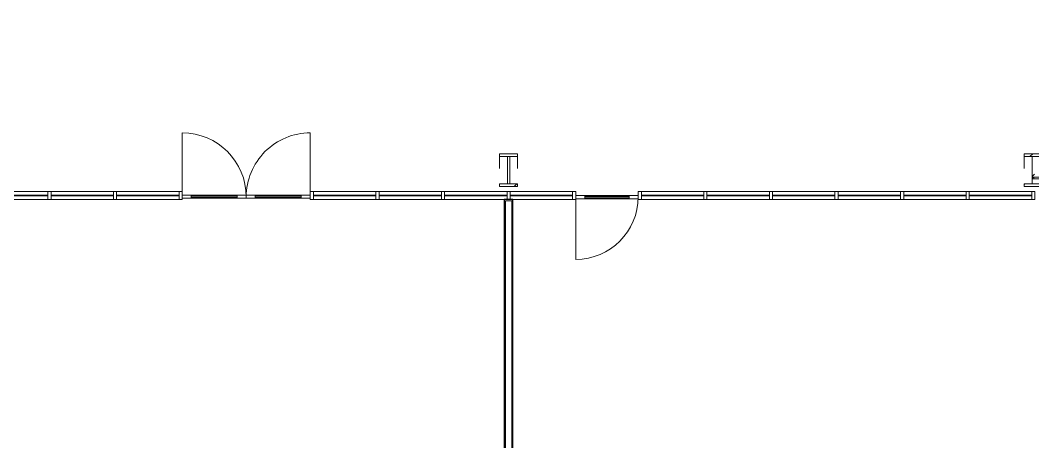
# Model space of a CAD drawing. Header units: inches. Extents: x 1 to 27263, y -26002 to 5769.
# Drawn here: x 23974 to 24533, y -22500 to -22268 of the extents above; entities that cross this region are included whole.
import ezdxf

# ---------------------------------------------------------------- set-up
doc = ezdxf.new("R2010")
doc.units = ezdxf.units.IN
doc.header["$MEASUREMENT"] = 0
for name, color, linetype, lineweight in [('A-DOOR', 31, 'Continuous', 9), ('A-GLAZ-CURT', 52, 'Continuous', 9), ('A-GLAZ-CWMG', 51, 'Continuous', 9), ('A-WALL', 113, 'Continuous', 9), ('A-WALL-PATT', 111, 'Continuous', 25), ('I-WALL', 2, 'Continuous', 9), ('S-BEAM', 12, 'Continuous', 9)]:
    doc.layers.add(name, color=color, linetype=linetype, lineweight=lineweight)
pattern_1 = [(225, (24533.39, -22360.053), (25.342707, -25.342707), []), (225, (24533.39, -22398.453), (25.342707, -25.342707), [])]
pattern_2 = [(225, (24243.89, -22360.053), (25.342707, -25.342707), []), (225, (24243.89, -22398.453), (25.342707, -25.342707), [])]
pattern_3 = [(0, (0, 0), (81.92, 20.48), [3.379, -58.061, 3.379, -58.061, -327.68]), (0, (0, 0), (81.92, 20.48), [-122.88, 3.379, -119.501, 3.379, -58.061, -143.36]), (0, (0, 0), (81.92, 20.48), [-307.2, 3.379, -37.581, 3.379, -99.021]), (120, (30.72, 10.24), (-58.6962, 60.704801), [3.379, -58.061, 3.379, -58.061, -327.68]), (120, (30.72, 10.24), (-58.6962, 60.704801), [-122.88, 3.379, -119.501, 3.379, -58.061, -143.36]), (120, (30.72, 10.24), (-58.6962, 60.704801), [-307.2, 3.379, -37.581, 3.379, -99.021]), (240, (40.96, 51.2), (-23.2238, -81.184801), [3.379, -58.061, 3.379, -58.061, -327.68]), (240, (40.96, 51.2), (-23.2238, -81.184801), [-122.88, 3.379, -119.501, 3.379, -58.061, -143.36]), (240, (40.96, 51.2), (-23.2238, -81.184801), [-307.2, 3.379, -37.581, 3.379, -99.021])]

# ---------------------------------------------------------------- blocks, each defined once
blk = doc.blocks.new('columns and girder2 - one-V27-Site Plan - Phase 1')
at = {"layer": 'S-BEAM'}
h = blk.add_hatch(dxfattribs=at)
h.set_pattern_fill('FP_20', color=256, style=0, pattern_type=2)
h.set_pattern_definition(pattern_1)
h.paths.add_polyline_path([(5, -0.5), (-5, -0.5), (-5, -2), (5, -2)], flags=0)
h.paths.add_polyline_path([(5, -17.03), (-5, -17.03), (-5, -18.55), (5, -18.55)], flags=0)
h.paths.add_polyline_path([(5, -1204.89), (-5, -1204.89), (-5, -1206.4), (5, -1206.4)], flags=0)
h.paths.add_polyline_path([(-5, -1224.25), (-5, -1225.75), (5, -1225.75), (5, -1224.25)], flags=0)
h = blk.add_hatch(dxfattribs=at)
h.set_pattern_fill('FP_20', color=256, style=0, pattern_type=2)
h.set_pattern_definition(pattern_1)
h.paths.add_polyline_path([(0.26, -2), (-0.63, -2), (-0.63, -4.72), (0.1, -4.78), (0.26, -4.87), (0.35, -5.27), (0.26, -5.57), (-0.18, -5.72), (-0.63, -5.72), (-0.63, -17.03), (0.62, -17.03), (0.62, -2)], flags=0)
h.paths.add_polyline_path([(0.62, -1206.4), (-0.63, -1206.4), (-0.6, -1215.22), (-0.3, -1215.22), (0.01, -1215.48), (0.04, -1215.87), (-0.04, -1216.07), (-0.52, -1216.21), (-0.63, -1216.22), (-0.63, -1224.25), (0.62, -1224.25), (0.62, -1210.02)], flags=0)
at = {"layer": 'S-BEAM', "lineweight": 15}
for p, q in [((5, -0.5), (-5, -0.5)), ((-5, -2), (5, -2)), ((0.62, -2), (-0.63, -2)), ((0.62, -17.03), (0.62, -2)), ((5, -2), (5, -0.5)), ((5, -17.03), (-5, -17.03)), ((-5, -18.55), (5, -18.55)), ((-0.63, -17.03), (0.62, -17.03)), ((5, -18.55), (5, -17.03))]:
    blk.add_line(p, q, dxfattribs=at)
at = {"layer": 'S-BEAM'}
blk.add_line((5, -10.42), (5, -17.03), dxfattribs=at)
blk = doc.blocks.new('columns and girder2 - one-V28-Site Plan - Phase 1')
at = {"layer": 'S-BEAM'}
h = blk.add_hatch(dxfattribs=at)
h.set_pattern_fill('FP_21', color=256, style=0, pattern_type=2)
h.set_pattern_definition(pattern_2)
h.paths.add_polyline_path([(5, -0.5), (-5, -0.5), (-5, -2), (5, -2)], flags=0)
h.paths.add_polyline_path([(5, -17.03), (-5, -17.03), (-5, -18.55), (5, -18.55)], flags=0)
h.paths.add_polyline_path([(5, -1204.89), (-5, -1204.89), (-5, -1206.4), (5, -1206.4)], flags=0)
h.paths.add_polyline_path([(-5, -1224.25), (-5, -1225.75), (5, -1225.75), (5, -1224.25)], flags=0)
h = blk.add_hatch(dxfattribs=at)
h.set_pattern_fill('FP_21', color=256, style=0, pattern_type=2)
h.set_pattern_definition(pattern_2)
h.paths.add_polyline_path([(0.62, -2), (-0.63, -2), (-0.63, -17.03), (0.62, -17.03), (0.62, -14.3)], flags=0)
h.paths.add_polyline_path([(-0.63, -1206.4), (-0.63, -1224.25), (0.62, -1224.25), (0.62, -1206.4)], flags=0)
at = {"layer": 'S-BEAM', "lineweight": 15}
for p, q in [((5, -0.5), (-5, -0.5)), ((-5, -0.5), (-5, -2)), ((-5, -2), (5, -2)), ((0.62, -2), (-0.63, -2)), ((-0.63, -2), (-0.63, -17.03)), ((0.62, -17.03), (0.62, -2)), ((5, -2), (5, -0.5)), ((5, -17.03), (-5, -17.03)), ((-5, -17.03), (-5, -18.55)), ((-5, -18.55), (5, -18.55)), ((-0.63, -17.03), (0.62, -17.03)), ((5, -18.55), (5, -17.03))]:
    blk.add_line(p, q, dxfattribs=at)
at = {"layer": 'S-BEAM'}
for p, q in [((-5, -17.03), (-5, -10.42)), ((5, -10.42), (5, -17.03))]:
    blk.add_line(p, q, dxfattribs=at)
blk = doc.blocks.new('System Panel - Interior Glazing-1220293-Site Plan - Phase 1')
at = {"layer": 'A-GLAZ-CURT'}
for p, q in [((17.21875, -0.5625), (-17.21875, -0.5625)), ((-17.21875, -0.5625), (-17.21875, -0.9375)), ((-17.21875, -0.9375), (17.21875, -0.9375)), ((17.21875, -0.9375), (17.21875, -0.5625))]:
    blk.add_line(p, q, dxfattribs=at)
blk = doc.blocks.new('Door_Single_Storefront - one-1305208-Site Plan - Phase 1')
at = {"layer": 'A-DOOR'}
for p, q in [((-17.21875, -1), (-17.21875, 0.75)), ((-17.21875, 0.75), (-12.21875, 0.75)), ((-17.21875, -34.4375), (-17.21875, 0)), ((-12.21875, 0.75), (-12.21875, -1)), ((12.21875, 0.75), (-12.21875, 0.75)), ((-12.21875, -0.5), (-12.21875, 0.25)), ((-12.21875, 0.25), (12.21875, 0.25)), ((12.21875, -1), (12.21875, 0.75)), ((12.21875, 0.75), (17.21875, 0.75)), ((12.21875, 0.25), (12.21875, -0.5)), ((17.21875, 0.75), (17.21875, -1)), ((-12.21875, -1), (-17.21875, -1)), ((12.21875, -0.5), (-12.21875, -0.5)), ((-12.21875, -1), (12.21875, -1)), ((17.21875, -1), (12.21875, -1))]:
    blk.add_line(p, q, dxfattribs=at)
blk.add_arc((-17.21875, 0), 34.4375, 270, 0, dxfattribs=at)
blk = doc.blocks.new('Door_Single_Storefront - one-1305219-Site Plan - Phase 1')
at = {"layer": 'A-DOOR'}
for p, q in [((-17.65625, -1), (-17.65625, 0.75)), ((-17.65625, 0.75), (-12.65625, 0.75)), ((-17.65625, -35.3125), (-17.65625, 0)), ((-12.65625, 0.75), (-12.65625, -1)), ((12.65625, 0.75), (-12.65625, 0.75)), ((-12.65625, -0.5), (-12.65625, 0.25)), ((-12.65625, 0.25), (12.65625, 0.25)), ((12.65625, -1), (12.65625, 0.75)), ((12.65625, 0.75), (17.65625, 0.75)), ((12.65625, 0.25), (12.65625, -0.5)), ((17.65625, 0.75), (17.65625, -1)), ((-12.65625, -1), (-17.65625, -1)), ((12.65625, -0.5), (-12.65625, -0.5)), ((-12.65625, -1), (12.65625, -1)), ((17.65625, -1), (12.65625, -1))]:
    blk.add_line(p, q, dxfattribs=at)
blk.add_arc((-17.65625, 0), 35.3125, 270, 0, dxfattribs=at)
blk = doc.blocks.new('Door_Single_Storefront - one-1305214-Site Plan - Phase 1')
at = {"layer": 'A-DOOR'}
for p, q in [((-17.65625, 35.3125), (-17.65625, 0)), ((-12.65625, 1), (-17.65625, 1)), ((-17.65625, 1), (-17.65625, -0.75)), ((-12.65625, -0.75), (-12.65625, 1)), ((-12.65625, 1), (12.65625, 1)), ((12.65625, 0.5), (-12.65625, 0.5)), ((-12.65625, 0.5), (-12.65625, -0.25)), ((17.65625, 1), (12.65625, 1)), ((12.65625, 1), (12.65625, -0.75)), ((12.65625, -0.25), (12.65625, 0.5)), ((17.65625, -0.75), (17.65625, 1)), ((-17.65625, -0.75), (-12.65625, -0.75)), ((-12.65625, -0.25), (12.65625, -0.25)), ((12.65625, -0.75), (-12.65625, -0.75)), ((12.65625, -0.75), (17.65625, -0.75))]:
    blk.add_line(p, q, dxfattribs=at)
blk.add_arc((-17.65625, 0), 35.3125, 360, 90, dxfattribs=at)
blk = doc.blocks.new('Rectangular Mullion - Interior 1_75_ x 4_5_-1179494-Site Plan - Phase 1')
at = {"layer": 'A-GLAZ-CWMG'}
for p, q in [((24570.45, -22362.3), (24604.89, -22362.3)), ((24570.45, -22366.8), (24604.89, -22366.8))]:
    blk.add_line(p, q, dxfattribs=at)
blk = doc.blocks.new('Rectangular Mullion - Interior 1_75_ x 4_5_-1305206-Site Plan - Phase 1')
at = {"layer": 'A-GLAZ-CWMG'}
for p, q in [((24317.14, -22362.3), (24351.58, -22362.3)), ((24317.14, -22366.8), (24351.58, -22366.8))]:
    blk.add_line(p, q, dxfattribs=at)
blk = doc.blocks.new('Rectangular Mullion - Interior 1_75_ x 4_5_-1305207-Site Plan - Phase 1')
at = {"layer": 'A-GLAZ-CWMG'}
for p, q in [((24244.77, -22362.3), (24279.2, -22362.3)), ((24246.27, -22366.8), (24279.2, -22366.8))]:
    blk.add_line(p, q, dxfattribs=at)
blk = doc.blocks.new('Rectangular Mullion - Interior 1_75_ x 4_5_-V64-Site Plan - Phase 1')
at = {"layer": 'A-GLAZ-CWMG'}
for p, q in [((24208.58, -22362.3), (24243.02, -22362.3)), ((24208.58, -22366.8), (24241.52, -22366.8))]:
    blk.add_line(p, q, dxfattribs=at)
blk = doc.blocks.new('Rectangular Mullion - Interior 1_75_ x 4_5_-V65-Site Plan - Phase 1')
at = {"layer": 'A-GLAZ-CWMG'}
for p, q in [((24027.64, -22362.3), (24062.08, -22362.3)), ((24027.64, -22366.8), (24062.08, -22366.8))]:
    blk.add_line(p, q, dxfattribs=at)
blk = doc.blocks.new('Rectangular Mullion - Interior 1_75_ x 4_5_-1220290-Site Plan - Phase 1')
at = {"layer": 'A-GLAZ-CWMG', "lineweight": 13}
for p, q in [((-0.875, 3), (0.875, 3)), ((-0.875, -1.5), (-0.875, 3)), ((0.875, 3), (0.875, -1.5)), ((0.875, -1.5), (-0.875, -1.5))]:
    blk.add_line(p, q, dxfattribs=at)
blk = doc.blocks.new('Round Bar - 1_-1257056-Site Plan - Phase 1')
at = {"layer": 'S-BEAM'}
for p, q in [((24678.62, -22354.33), (24533.39, -22354.33)), ((24533.39, -22355.33), (24678.62, -22355.33))]:
    blk.add_line(p, q, dxfattribs=at)
for start_param, end_param in [(0, 3.141593), (3.141593, 6.283185)]:
    blk.add_ellipse((24533.39, -22354.83), major_axis=(0, 0.5), ratio=0.73532, start_param=start_param, end_param=end_param, dxfattribs=at)

msp = doc.modelspace()

# ---------------------------------------------------------------- hatches: boundary and pattern name
at = {"layer": 'A-WALL-PATT', "lineweight": 9}
h = msp.add_hatch(dxfattribs=at)
h.set_pattern_fill('FP_9', color=256, style=0, pattern_type=2)
h.set_pattern_definition(pattern_3)
h.paths.add_polyline_path([(24241.515225, -22772.05281), (24245.640225, -22772.05281), (24245.640225, -22771.42781), (24242.140225, -22771.42781), (24242.140225, -22687.05281), (24241.515225, -22687.05281), (24241.515225, -22687.67781)], flags=0)
h.paths.add_polyline_path([(24241.515225, -22683.55281), (24242.140225, -22683.55281), (24242.140225, -22520.36531), (24241.515225, -22520.36531), (24241.515225, -22682.92781)], flags=0)
h.paths.add_polyline_path([(24242.140225, -22516.86531), (24242.140225, -22367.42781), (24245.640225, -22367.42781), (24245.640225, -22366.80281), (24241.515225, -22366.80281), (24241.515225, -22516.86531)], flags=0)
h = msp.add_hatch(dxfattribs=at)
h.set_pattern_fill('FP_9', color=256, style=0, pattern_type=2)
h.set_pattern_definition(pattern_3)
h.paths.add_polyline_path([(24245.640225, -22772.05281), (24246.265225, -22772.05281), (24246.265225, -22366.80281), (24245.640225, -22366.80281), (24245.640225, -22771.42781)], flags=0)

# ---------------------------------------------------------------- linework, layer by layer
at = {"layer": 'A-WALL'}
for p, q in [((24245.640225, -22367.42781), (24242.140225, -22367.42781)), ((24242.140225, -22367.42781), (24242.140225, -22516.86531)), ((24245.640225, -22367.42781), (24245.640225, -22771.42781))]:
    msp.add_line(p, q, dxfattribs=at)
at = {"layer": 'I-WALL', "lineweight": 25}
for p, q in [((24246.265225, -22366.80281), (24241.515225, -22366.80281)), ((24241.515225, -22366.80281), (24241.515225, -22516.24031)), ((24246.265225, -22772.05281), (24246.265225, -22366.80281))]:
    msp.add_line(p, q, dxfattribs=at)

# ---------------------------------------------------------------- block references
at = {"layer": 'A-DOOR'}
for name, p in [('Door_Single_Storefront - one-1305214-Site Plan - Phase 1', (24081.483975, -22365.30281)), ('Door_Single_Storefront - one-1305208-Site Plan - Phase 1', (24298.171475, -22365.30281))]:
    msp.add_blockref(name, p, dxfattribs=at)
at = {"layer": 'A-DOOR', "rotation": 180}
msp.add_blockref('Door_Single_Storefront - one-1305219-Site Plan - Phase 1', (24116.796475, -22365.30281), dxfattribs=at)
at = {"layer": 'A-GLAZ-CURT', "rotation": 180}
for p in [(23972.483975, -22365.30281), (24008.671475, -22365.30281), (24044.858975, -22365.30281), (24153.421475, -22365.30281), (24189.608975, -22365.30281), (24225.796475, -22365.30281), (24261.983975, -22365.30281), (24334.358975, -22365.30281), (24370.546475, -22365.30281), (24406.733975, -22365.30281), (24442.921475, -22365.30281), (24479.108975, -22365.30281), (24515.296475, -22365.30281)]:
    msp.add_blockref('System Panel - Interior Glazing-1220293-Site Plan - Phase 1', p, dxfattribs=at)
at = {"layer": 'A-GLAZ-CWMG'}
for name, p in [('Rectangular Mullion - Interior 1_75_ x 4_5_-1179494-Site Plan - Phase 1', (-615.1875, 0)), ('Rectangular Mullion - Interior 1_75_ x 4_5_-1179494-Site Plan - Phase 1', (-579, 0)), ('Rectangular Mullion - Interior 1_75_ x 4_5_-V65-Site Plan - Phase 1', (0, 0)), ('Rectangular Mullion - Interior 1_75_ x 4_5_-1305206-Site Plan - Phase 1', (-180.9375, 0)), ('Rectangular Mullion - Interior 1_75_ x 4_5_-1179494-Site Plan - Phase 1', (-398.0625, 0)), ('Rectangular Mullion - Interior 1_75_ x 4_5_-V64-Site Plan - Phase 1', (0, 0)), ('Rectangular Mullion - Interior 1_75_ x 4_5_-1305207-Site Plan - Phase 1', (0, 0)), ('Rectangular Mullion - Interior 1_75_ x 4_5_-1305206-Site Plan - Phase 1', (0, 0)), ('Rectangular Mullion - Interior 1_75_ x 4_5_-1179494-Site Plan - Phase 1', (-217.125, 0)), ('Rectangular Mullion - Interior 1_75_ x 4_5_-1179494-Site Plan - Phase 1', (-180.9375, 0)), ('Rectangular Mullion - Interior 1_75_ x 4_5_-1179494-Site Plan - Phase 1', (-144.75, 0)), ('Rectangular Mullion - Interior 1_75_ x 4_5_-1179494-Site Plan - Phase 1', (-108.5625, 0)), ('Rectangular Mullion - Interior 1_75_ x 4_5_-1179494-Site Plan - Phase 1', (-72.375, 0))]:
    msp.add_blockref(name, p, dxfattribs=at)
at = {"layer": 'A-GLAZ-CWMG', "extrusion": (0, 0, -1)}
for p in [(-23990.577725, -22365.30281), (-24026.765225, -22365.30281), (-24062.952725, -22365.30281), (-24135.327725, -22365.30281), (-24171.515225, -22365.30281), (-24207.702725, -22365.30281), (-24243.890225, -22365.30281), (-24280.077725, -22365.30281), (-24316.265225, -22365.30281), (-24352.452725, -22365.30281), (-24388.640225, -22365.30281), (-24424.827725, -22365.30281), (-24461.015225, -22365.30281), (-24497.202725, -22365.30281), (-24533.390225, -22365.30281)]:
    msp.add_blockref('Rectangular Mullion - Interior 1_75_ x 4_5_-1220290-Site Plan - Phase 1', p, dxfattribs=at)
at = {"layer": 'S-BEAM', "rotation": 180}
for name, p in [('columns and girder2 - one-V28-Site Plan - Phase 1', (24243.890225, -22360.05281)), ('columns and girder2 - one-V27-Site Plan - Phase 1', (24533.390225, -22360.05281))]:
    msp.add_blockref(name, p, dxfattribs=at)
at = {"layer": 'S-BEAM'}
msp.add_blockref('Round Bar - 1_-1257056-Site Plan - Phase 1', (0, 0), dxfattribs=at)

doc.saveas('drawing.dxf')
